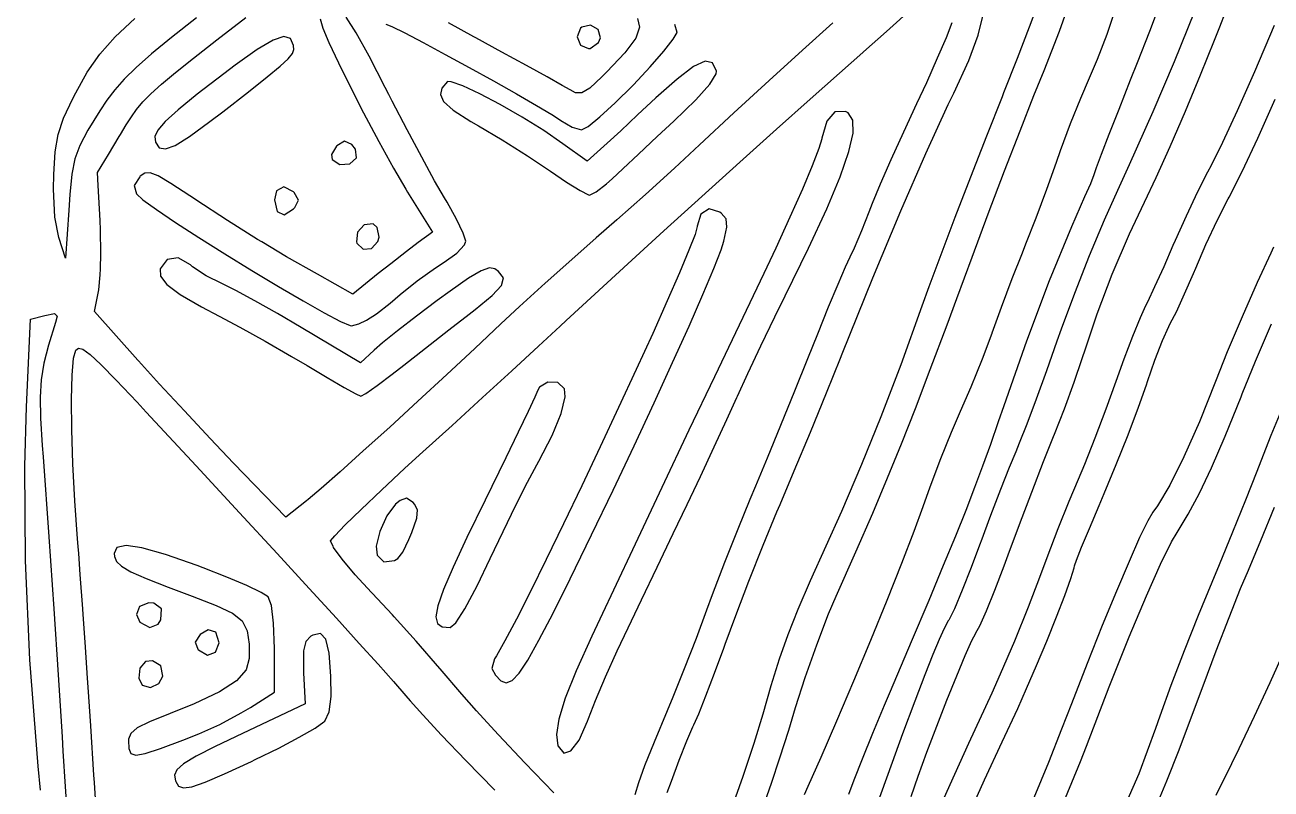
# Model space of a CAD drawing. Header units: inches. Extents: x -2.16 to 7.19, y -6.87 to -1.22.
# Drawn here: x -2.157 to -1.538, y -4.597 to -4.217 of the extents above; entities that cross this region are included whole.
import ezdxf

# ---------------------------------------------------------------- set-up
doc = ezdxf.new("R2010")
doc.units = ezdxf.units.IN
doc.header["$MEASUREMENT"] = 0
doc.layers.add('Front', color=13, linetype='CONTINUOUS', true_color=0xc83434)

msp = doc.modelspace()

# ---------------------------------------------------------------- linework, layer by layer
at = {"layer": 'Front', "linetype": 'CONTINUOUS'}
for p, q in [((-1.5631, -4.2178), (-1.55377, -4.19361)), ((-1.72874, -4.22025), (-1.7152, -4.20801)), ((-1.65265, -4.20433), (-1.65776, -4.21797)), ((-1.64274, -4.22006), (-1.63727, -4.20464)), ((-1.59791, -4.22004), (-1.59251, -4.20597)), ((-2.11191, -4.22278), (-2.10213, -4.21373)), ((-2.07142, -4.21334), (-2.08392, -4.22319)), ((-2.0614, -4.22435), (-2.04696, -4.21323)), ((-2.00997, -4.21393), (-2.00867, -4.21854)), ((-1.99213, -4.2209), (-1.99711, -4.2131)), ((-1.93362, -4.2228), (-1.94623, -4.21582)), ((-1.85235, -4.21375), (-1.85132, -4.21806)), ((-1.69627, -4.21588), (-1.69913, -4.22326)), ((-1.68308, -4.22195), (-1.68089, -4.21259)), ((-1.61558, -4.21078), (-1.6193, -4.22165)), ((-1.57565, -4.21019), (-1.58574, -4.2353)), ((-2.00867, -4.21854), (-2.00575, -4.22557)), ((-1.98577, -4.23241), (-1.99213, -4.2209)), ((-1.97743, -4.21655), (-1.97447, -4.21772)), ((-1.97447, -4.21772), (-1.968, -4.22091)), ((-1.968, -4.22091), (-1.95887, -4.22568)), ((-1.88075, -4.21855), (-1.88235, -4.2228)), ((-1.8801, -4.21799), (-1.88075, -4.21855)), ((-1.87572, -4.21703), (-1.8801, -4.21799)), ((-1.87186, -4.21918), (-1.87572, -4.21703)), ((-1.87071, -4.22339), (-1.87186, -4.21918)), ((-1.85132, -4.21806), (-1.8533, -4.22357)), ((-1.83461, -4.22401), (-1.83275, -4.22072)), ((-1.83275, -4.22062), (-1.83392, -4.21678)), ((-1.83275, -4.22072), (-1.83275, -4.22062)), ((-1.75543, -4.21594), (-1.77046, -4.22938)), ((-1.74017, -4.23036), (-1.72874, -4.22025)), ((-1.68785, -4.23453), (-1.68308, -4.22195)), ((-1.65776, -4.21797), (-1.6638, -4.23364)), ((-1.65043, -4.23952), (-1.64274, -4.22006)), ((-1.6193, -4.22165), (-1.62409, -4.23403)), ((-1.604, -4.23551), (-1.59791, -4.22004)), ((-1.56571, -4.22449), (-1.5631, -4.2178)), ((-1.53608, -4.21724), (-1.54594, -4.24016)), ((-2.11954, -4.2314), (-2.11191, -4.22278)), ((-2.08392, -4.22319), (-2.09378, -4.23129)), ((-2.07294, -4.23335), (-2.0614, -4.22435)), ((-2.03338, -4.22448), (-2.04131, -4.22917)), ((-2.02804, -4.2227), (-2.03338, -4.22448)), ((-2.02481, -4.22363), (-2.02804, -4.2227)), ((-2.02324, -4.22708), (-2.02481, -4.22363)), ((-2.02321, -4.22724), (-2.02324, -4.22708)), ((-2.0231, -4.22911), (-2.02321, -4.22724)), ((-2.00575, -4.22557), (-2.00097, -4.23575)), ((-1.95887, -4.22568), (-1.94791, -4.23155)), ((-1.93268, -4.22332), (-1.93362, -4.2228)), ((-1.91977, -4.23037), (-1.93268, -4.22332)), ((-1.88235, -4.2228), (-1.88066, -4.2269)), ((-1.88066, -4.2269), (-1.87673, -4.22867)), ((-1.87591, -4.22858), (-1.87173, -4.2257)), ((-1.87173, -4.2257), (-1.87071, -4.22339)), ((-1.8533, -4.22357), (-1.85862, -4.2308)), ((-1.83927, -4.22997), (-1.83461, -4.22401)), ((-1.69913, -4.22326), (-1.70345, -4.23346)), ((-1.57267, -4.24176), (-1.56571, -4.22449)), ((-2.12581, -4.2404), (-2.11954, -4.2314)), ((-2.09378, -4.23129), (-2.10145, -4.23804)), ((-2.08198, -4.24058), (-2.07294, -4.23335)), ((-2.04131, -4.22917), (-2.05228, -4.23695)), ((-2.02995, -4.23743), (-2.02595, -4.23372)), ((-2.02595, -4.23372), (-2.02384, -4.2311)), ((-2.02384, -4.2311), (-2.0231, -4.22911)), ((-1.9777, -4.24805), (-1.98577, -4.23241)), ((-1.94791, -4.23155), (-1.93597, -4.23807)), ((-1.90752, -4.2371), (-1.91977, -4.23037)), ((-1.87673, -4.22867), (-1.87591, -4.22858)), ((-1.85862, -4.2308), (-1.8676, -4.2403)), ((-1.84608, -4.23778), (-1.83927, -4.22997)), ((-1.77046, -4.22938), (-1.78706, -4.24448)), ((-1.75206, -4.24081), (-1.74038, -4.23054)), ((-1.74038, -4.23054), (-1.74017, -4.23036)), ((-1.70345, -4.23346), (-1.70888, -4.24564)), ((-1.6638, -4.23364), (-1.67053, -4.25069)), ((-1.62409, -4.23403), (-1.62808, -4.24339)), ((-2.1315, -4.25061), (-2.12581, -4.2404)), ((-2.10145, -4.23804), (-2.10741, -4.24384)), ((-2.08892, -4.24639), (-2.08198, -4.24058)), ((-2.05228, -4.23695), (-2.05796, -4.24122)), ((-2.03635, -4.24274), (-2.02995, -4.23743)), ((-2.00097, -4.23575), (-1.99568, -4.24655)), ((-1.93597, -4.23807), (-1.92387, -4.24477)), ((-1.89725, -4.24279), (-1.90752, -4.2371)), ((-1.8676, -4.2403), (-1.8701, -4.24274)), ((-1.85435, -4.24663), (-1.84608, -4.23778)), ((-1.82449, -4.2376), (-1.83276, -4.24381)), ((-1.81871, -4.23497), (-1.82449, -4.2376)), ((-1.81506, -4.23577), (-1.81871, -4.23497)), ((-1.81319, -4.23985), (-1.81506, -4.23577)), ((-1.81332, -4.24123), (-1.81319, -4.23985)), ((-1.6953, -4.25079), (-1.68785, -4.23453)), ((-1.65544, -4.252), (-1.65043, -4.23952)), ((-1.60747, -4.24428), (-1.604, -4.23551)), ((-1.58574, -4.2353), (-1.5963, -4.26006)), ((-1.54594, -4.24016), (-1.55455, -4.25964)), ((-2.10741, -4.24384), (-2.11211, -4.24911)), ((-2.09418, -4.25113), (-2.08892, -4.24639)), ((-2.05796, -4.24122), (-2.0711, -4.25135)), ((-2.04568, -4.25012), (-2.03635, -4.24274)), ((-1.99568, -4.24655), (-1.98858, -4.26054)), ((-1.94673, -4.24504), (-1.94963, -4.24835)), ((-1.94489, -4.24513), (-1.94673, -4.24504)), ((-1.93911, -4.24718), (-1.94489, -4.24513)), ((-1.92387, -4.24477), (-1.91246, -4.25121)), ((-1.88976, -4.24698), (-1.89725, -4.24279)), ((-1.8701, -4.24274), (-1.8761, -4.24828)), ((-1.85485, -4.24715), (-1.85435, -4.24663)), ((-1.83276, -4.24381), (-1.84323, -4.25317)), ((-1.82339, -4.25417), (-1.8164, -4.24634)), ((-1.8164, -4.24634), (-1.81332, -4.24123)), ((-1.78706, -4.24448), (-1.80456, -4.26064)), ((-1.76664, -4.25379), (-1.75206, -4.24081)), ((-1.70888, -4.24564), (-1.71371, -4.25606)), ((-1.62808, -4.24339), (-1.63236, -4.25344)), ((-1.61318, -4.25876), (-1.60747, -4.24428)), ((-1.58022, -4.25981), (-1.57267, -4.24176)), ((-2.13292, -4.25342), (-2.1315, -4.25061)), ((-2.11211, -4.24911), (-2.11601, -4.25425)), ((-2.09815, -4.25517), (-2.09418, -4.25113)), ((-2.0711, -4.25135), (-2.08062, -4.25907)), ((-2.05845, -4.26006), (-2.04568, -4.25012)), ((-1.97597, -4.25142), (-1.9777, -4.24805)), ((-1.97424, -4.25481), (-1.97597, -4.25142)), ((-1.94963, -4.24835), (-1.95025, -4.25142)), ((-1.95025, -4.25142), (-1.94876, -4.25495)), ((-1.93068, -4.25115), (-1.93911, -4.24718)), ((-1.92055, -4.25652), (-1.93068, -4.25115)), ((-1.91246, -4.25121), (-1.90256, -4.2569)), ((-1.88587, -4.24924), (-1.88976, -4.24698)), ((-1.88311, -4.25069), (-1.88587, -4.24924)), ((-1.87999, -4.25074), (-1.88311, -4.25069)), ((-1.8761, -4.24828), (-1.87999, -4.25074)), ((-1.86343, -4.25567), (-1.85485, -4.24715)), ((-1.69804, -4.25651), (-1.6953, -4.25079)), ((-1.67129, -4.25261), (-1.67903, -4.27214)), ((-1.67053, -4.25069), (-1.67129, -4.25261)), ((-1.6623, -4.26948), (-1.65544, -4.252)), ((-2.1375, -4.26324), (-2.13292, -4.25342)), ((-2.11601, -4.25425), (-2.11949, -4.25953)), ((-2.10384, -4.26255), (-2.10123, -4.25886)), ((-2.10123, -4.25886), (-2.09815, -4.25517)), ((-2.08062, -4.25907), (-2.08699, -4.26484)), ((-1.96682, -4.26906), (-1.97424, -4.25481)), ((-1.94876, -4.25495), (-1.94395, -4.25928)), ((-1.90968, -4.26279), (-1.92055, -4.25652)), ((-1.90256, -4.2569), (-1.89503, -4.26141)), ((-1.87107, -4.26263), (-1.86343, -4.25567)), ((-1.84323, -4.25317), (-1.85232, -4.26166)), ((-1.83439, -4.26482), (-1.82339, -4.25417)), ((-1.7834, -4.26879), (-1.76664, -4.25379)), ((-1.71371, -4.25606), (-1.72026, -4.27018)), ((-1.70916, -4.28075), (-1.69804, -4.25651)), ((-1.63236, -4.25344), (-1.63739, -4.26614)), ((-1.61807, -4.27127), (-1.61318, -4.25876)), ((-1.54417, -4.27317), (-1.53554, -4.25385)), ((-2.14022, -4.2714), (-2.1375, -4.26324)), ((-2.11949, -4.25953), (-2.12549, -4.26929)), ((-2.10637, -4.26659), (-2.10384, -4.26255)), ((-2.08699, -4.26484), (-2.09068, -4.26913)), ((-2.07489, -4.27229), (-2.06477, -4.26492)), ((-2.06477, -4.26492), (-2.05845, -4.26006)), ((-1.98858, -4.26054), (-1.98097, -4.27489)), ((-1.94395, -4.25928), (-1.93524, -4.26487)), ((-1.93524, -4.26487), (-1.93131, -4.26713)), ((-1.899, -4.26944), (-1.90968, -4.26279)), ((-1.89503, -4.26141), (-1.89068, -4.26425)), ((-1.89068, -4.26425), (-1.89053, -4.26437)), ((-1.89053, -4.26437), (-1.88484, -4.26777)), ((-1.87696, -4.26733), (-1.87107, -4.26263)), ((-1.85232, -4.26166), (-1.86074, -4.26948)), ((-1.84256, -4.27242), (-1.83439, -4.26482)), ((-1.80456, -4.26064), (-1.82155, -4.27655)), ((-1.75838, -4.26474), (-1.76082, -4.27323)), ((-1.7543, -4.26013), (-1.75838, -4.26474)), ((-1.74903, -4.25994), (-1.7543, -4.26013)), ((-1.74769, -4.26066), (-1.74903, -4.25994)), ((-1.74545, -4.26431), (-1.74769, -4.26066)), ((-1.74531, -4.27063), (-1.74545, -4.26431)), ((-1.5963, -4.26006), (-1.60813, -4.2864)), ((-1.58777, -4.27727), (-1.58022, -4.25981)), ((-1.55455, -4.25964), (-1.56176, -4.27531)), ((-2.14166, -4.28003), (-2.14022, -4.2714)), ((-2.12549, -4.26929), (-2.12949, -4.27675)), ((-2.10987, -4.27241), (-2.10923, -4.27134)), ((-2.10923, -4.27134), (-2.10637, -4.26659)), ((-2.09068, -4.26913), (-2.09216, -4.27241)), ((-1.95956, -4.28265), (-1.96682, -4.26906)), ((-1.93131, -4.26713), (-1.91969, -4.27399)), ((-1.88947, -4.27595), (-1.899, -4.26944)), ((-1.88484, -4.26777), (-1.88027, -4.26905)), ((-1.88027, -4.26905), (-1.87696, -4.26733)), ((-1.86074, -4.26948), (-1.86742, -4.27564)), ((-1.80158, -4.28516), (-1.7834, -4.26879)), ((-1.74734, -4.27988), (-1.74531, -4.27063)), ((-1.72026, -4.27018), (-1.72647, -4.28391)), ((-1.67001, -4.28947), (-1.6623, -4.26948)), ((-1.63739, -4.26614), (-1.64236, -4.2794)), ((-1.62188, -4.28115), (-1.61807, -4.27127)), ((-2.12949, -4.27675), (-2.13198, -4.2835)), ((-2.11525, -4.28132), (-2.10987, -4.27241)), ((-2.09216, -4.27241), (-2.0919, -4.27514)), ((-2.0919, -4.27514), (-2.09188, -4.2752)), ((-2.09188, -4.2752), (-2.09002, -4.27795)), ((-2.08695, -4.27856), (-2.08209, -4.27675)), ((-2.08209, -4.27675), (-2.07489, -4.27229)), ((-2.00192, -4.27715), (-2.00436, -4.28132)), ((-2.00179, -4.27702), (-2.00192, -4.27715)), ((-1.99799, -4.27461), (-2.00179, -4.27702)), ((-1.99427, -4.27632), (-1.99799, -4.27461)), ((-1.99245, -4.27861), (-1.99427, -4.27632)), ((-1.98097, -4.27489), (-1.97368, -4.28807)), ((-1.91969, -4.27399), (-1.90709, -4.28192)), ((-1.87744, -4.28469), (-1.88947, -4.27595)), ((-1.86742, -4.27564), (-1.87072, -4.27865)), ((-1.85183, -4.28107), (-1.84256, -4.27242)), ((-1.82155, -4.27655), (-1.83402, -4.28812)), ((-1.76086, -4.27356), (-1.76228, -4.27838)), ((-1.76082, -4.27323), (-1.76086, -4.27356)), ((-1.67903, -4.27214), (-1.68698, -4.29252)), ((-1.59473, -4.29279), (-1.58777, -4.27727)), ((-1.56176, -4.27531), (-1.5674, -4.28682)), ((-1.55195, -4.2897), (-1.54417, -4.27317)), ((-2.14239, -4.29126), (-2.14166, -4.28003)), ((-2.13198, -4.2835), (-2.13345, -4.29112)), ((-2.12067, -4.2903), (-2.11525, -4.28132)), ((-2.09002, -4.27795), (-2.08695, -4.27856)), ((-2.00436, -4.28132), (-2.00414, -4.28381)), ((-2.00414, -4.28381), (-2.00026, -4.28627)), ((-1.99527, -4.28594), (-1.99192, -4.283)), ((-1.99191, -4.28298), (-1.99245, -4.27861)), ((-1.99192, -4.283), (-1.99191, -4.28298)), ((-1.95316, -4.29431), (-1.95956, -4.28265)), ((-1.90709, -4.28192), (-1.89614, -4.28926)), ((-1.87072, -4.27865), (-1.87744, -4.28469)), ((-1.85968, -4.28842), (-1.85183, -4.28107)), ((-1.76228, -4.27838), (-1.76559, -4.28695)), ((-1.75164, -4.29233), (-1.74734, -4.27988)), ((-1.72647, -4.28391), (-1.73183, -4.29611)), ((-1.72161, -4.30938), (-1.70916, -4.28075)), ((-1.64236, -4.2794), (-1.64446, -4.2853)), ((-1.62436, -4.28772), (-1.62188, -4.28115)), ((-2.00026, -4.28627), (-1.99527, -4.28594)), ((-1.97368, -4.28807), (-1.96755, -4.29855)), ((-1.89614, -4.28926), (-1.89569, -4.28958)), ((-1.89569, -4.28958), (-1.8876, -4.29507)), ((-1.86498, -4.29342), (-1.85968, -4.28842)), ((-1.83402, -4.28812), (-1.84836, -4.30113)), ((-1.82044, -4.30221), (-1.80158, -4.28516)), ((-1.76559, -4.28695), (-1.77048, -4.29855)), ((-1.67813, -4.3108), (-1.67001, -4.28947)), ((-1.64446, -4.2853), (-1.64925, -4.29862)), ((-1.62525, -4.29031), (-1.62436, -4.28772)), ((-1.60813, -4.2864), (-1.61401, -4.29913)), ((-1.56916, -4.29015), (-1.57415, -4.29985)), ((-1.5674, -4.28682), (-1.56916, -4.29015)), ((-1.55849, -4.30247), (-1.55195, -4.2897)), ((-2.14256, -4.29857), (-2.14239, -4.29126)), ((-2.13345, -4.29112), (-2.13442, -4.3012)), ((-2.12031, -4.29677), (-2.12067, -4.2903)), ((-2.09967, -4.2924), (-2.10246, -4.29677)), ((-2.09941, -4.29214), (-2.09967, -4.2924)), ((-2.09721, -4.29053), (-2.09941, -4.29214)), ((-2.09456, -4.29035), (-2.09721, -4.29053)), ((-2.09054, -4.29195), (-2.09456, -4.29035)), ((-2.08423, -4.29568), (-2.09054, -4.29195)), ((-2.07472, -4.30189), (-2.08423, -4.29568)), ((-1.94828, -4.30276), (-1.95316, -4.29431)), ((-1.8876, -4.29507), (-1.88092, -4.29922)), ((-1.87294, -4.29991), (-1.86771, -4.29589)), ((-1.86771, -4.29589), (-1.86498, -4.29342)), ((-1.75829, -4.30825), (-1.75164, -4.29233)), ((-1.73183, -4.29611), (-1.73585, -4.30566)), ((-1.68698, -4.29252), (-1.69469, -4.31258)), ((-1.63011, -4.3022), (-1.62722, -4.29566)), ((-1.62722, -4.29566), (-1.62548, -4.29122)), ((-1.62548, -4.29122), (-1.62525, -4.29031)), ((-1.60053, -4.30499), (-1.59473, -4.29279)), ((-2.14189, -4.3124), (-2.14256, -4.29857)), ((-2.13442, -4.3012), (-2.13495, -4.30905)), ((-2.11933, -4.31405), (-2.12031, -4.29677)), ((-2.10246, -4.29677), (-2.10122, -4.3009)), ((-2.10122, -4.3009), (-2.0981, -4.30377)), ((-2.07345, -4.30273), (-2.07472, -4.30189)), ((-2.03166, -4.29938), (-2.03275, -4.30378)), ((-2.02809, -4.29742), (-2.03166, -4.29938)), ((-2.02335, -4.29988), (-2.02809, -4.29742)), ((-2.02297, -4.30026), (-2.02335, -4.29988)), ((-2.02078, -4.30393), (-2.02297, -4.30026)), ((-1.96755, -4.29855), (-1.96659, -4.3001)), ((-1.96659, -4.3001), (-1.95419, -4.31991)), ((-1.88092, -4.29922), (-1.87679, -4.30132)), ((-1.87679, -4.30132), (-1.87625, -4.30145)), ((-1.87625, -4.30145), (-1.87294, -4.29991)), ((-1.84836, -4.30113), (-1.86263, -4.31384)), ((-1.83923, -4.31927), (-1.82044, -4.30221)), ((-1.77048, -4.29855), (-1.77663, -4.31244)), ((-1.64925, -4.29862), (-1.65457, -4.31292)), ((-1.63667, -4.31702), (-1.63011, -4.3022)), ((-1.61401, -4.29913), (-1.6206, -4.31398)), ((-1.57415, -4.29985), (-1.5799, -4.31191)), ((-1.55893, -4.30329), (-1.55849, -4.30247)), ((-2.0981, -4.30377), (-2.09141, -4.30865)), ((-2.09141, -4.30865), (-2.0819, -4.31507)), ((-2.07185, -4.30378), (-2.07345, -4.30273)), ((-2.05613, -4.31405), (-2.07185, -4.30378)), ((-2.03275, -4.30378), (-2.03138, -4.30966)), ((-2.0279, -4.3113), (-2.02324, -4.30836)), ((-2.02324, -4.30836), (-2.02264, -4.30767)), ((-2.02264, -4.30767), (-2.02078, -4.30393)), ((-1.94695, -4.305), (-1.94828, -4.30276)), ((-1.94226, -4.31348), (-1.94695, -4.305)), ((-1.8168, -4.30834), (-1.82098, -4.31088)), ((-1.81143, -4.31004), (-1.8168, -4.30834)), ((-1.76738, -4.3279), (-1.75829, -4.30825)), ((-1.73585, -4.30566), (-1.7375, -4.30988)), ((-1.60792, -4.32065), (-1.60053, -4.30499)), ((-1.5642, -4.31369), (-1.55893, -4.30329)), ((-2.13989, -4.32256), (-2.14189, -4.3124)), ((-2.13495, -4.30905), (-2.1365, -4.3328)), ((-2.11911, -4.31877), (-2.11933, -4.31405)), ((-2.0411, -4.3235), (-2.05613, -4.31405)), ((-2.03138, -4.30966), (-2.0279, -4.3113)), ((-1.93898, -4.32039), (-1.94226, -4.31348)), ((-1.86263, -4.31384), (-1.87287, -4.32277)), ((-1.82098, -4.31088), (-1.82274, -4.31686)), ((-1.81077, -4.31053), (-1.81143, -4.31004)), ((-1.80839, -4.31331), (-1.81077, -4.31053)), ((-1.80804, -4.31734), (-1.80839, -4.31331)), ((-1.77663, -4.31244), (-1.78373, -4.32789)), ((-1.7375, -4.30988), (-1.74112, -4.31923)), ((-1.73543, -4.34252), (-1.72161, -4.30938)), ((-1.69469, -4.31258), (-1.70174, -4.33117)), ((-1.68621, -4.33229), (-1.67813, -4.3108)), ((-1.65457, -4.31292), (-1.65956, -4.32583)), ((-1.6206, -4.31398), (-1.62796, -4.33169)), ((-1.5799, -4.31191), (-1.58533, -4.32406)), ((-1.56997, -4.32603), (-1.5642, -4.31369)), ((-2.11894, -4.33061), (-2.11911, -4.31877)), ((-2.0819, -4.31507), (-2.07032, -4.32256)), ((-1.99143, -4.31982), (-1.992, -4.32476)), ((-1.98815, -4.31621), (-1.99143, -4.31982)), ((-1.98368, -4.31576), (-1.98815, -4.31621)), ((-1.98164, -4.31763), (-1.98368, -4.31576)), ((-1.98074, -4.32246), (-1.98164, -4.31763)), ((-1.95419, -4.31991), (-1.96135, -4.3251)), ((-1.93775, -4.32439), (-1.93898, -4.32039)), ((-1.8572, -4.33567), (-1.83923, -4.31927)), ((-1.82381, -4.32106), (-1.82681, -4.32888)), ((-1.82275, -4.31715), (-1.82381, -4.32106)), ((-1.82274, -4.31686), (-1.82275, -4.31715)), ((-1.80951, -4.32437), (-1.80804, -4.31734)), ((-1.74112, -4.31923), (-1.74482, -4.32793)), ((-1.64766, -4.34387), (-1.63667, -4.31702)), ((-1.61651, -4.34073), (-1.60792, -4.32065)), ((-2.1365, -4.3328), (-2.13989, -4.32256)), ((-2.07032, -4.32256), (-2.05744, -4.33068)), ((-2.03899, -4.32476), (-2.0411, -4.3235)), ((-2.02674, -4.3321), (-2.03899, -4.32476)), ((-1.992, -4.32476), (-1.99178, -4.32545)), ((-1.99178, -4.32545), (-1.98872, -4.32843)), ((-1.98459, -4.32797), (-1.98135, -4.32458)), ((-1.98135, -4.32458), (-1.98074, -4.32246)), ((-1.96135, -4.3251), (-1.96721, -4.32952)), ((-1.94217, -4.33038), (-1.93835, -4.32613)), ((-1.93835, -4.32613), (-1.93775, -4.32439)), ((-1.87287, -4.32277), (-1.88506, -4.33342)), ((-1.8109, -4.32873), (-1.80951, -4.32437)), ((-1.65956, -4.32583), (-1.66135, -4.3303)), ((-1.58639, -4.32655), (-1.59098, -4.3372)), ((-1.58533, -4.32406), (-1.58639, -4.32655)), ((-1.57506, -4.3378), (-1.56997, -4.32603)), ((-2.11918, -4.33813), (-2.11894, -4.33061)), ((-2.08062, -4.33258), (-2.08605, -4.33352)), ((-2.07446, -4.33611), (-2.08062, -4.33258)), ((-2.05744, -4.33068), (-2.04401, -4.33894)), ((-2.0114, -4.34085), (-2.02674, -4.3321)), ((-1.98872, -4.32843), (-1.98459, -4.32797)), ((-1.96721, -4.32952), (-1.975, -4.33559)), ((-1.94837, -4.33481), (-1.94217, -4.33038)), ((-1.88506, -4.33342), (-1.89832, -4.34526)), ((-1.82681, -4.32888), (-1.8315, -4.34007)), ((-1.8145, -4.33801), (-1.8109, -4.32873)), ((-1.78373, -4.32789), (-1.78965, -4.34039)), ((-1.779, -4.35155), (-1.76738, -4.3279)), ((-1.74694, -4.33238), (-1.74918, -4.33724)), ((-1.74482, -4.32793), (-1.74694, -4.33238)), ((-1.70174, -4.33117), (-1.70767, -4.34714)), ((-1.69381, -4.3528), (-1.68621, -4.33229)), ((-1.66135, -4.3303), (-1.66637, -4.34301)), ((-1.62796, -4.33169), (-1.63534, -4.35039)), ((-1.53775, -4.3303), (-1.54453, -4.34485)), ((-1.53636, -4.32741), (-1.53775, -4.3303)), ((-2.11927, -4.34114), (-2.11918, -4.33813)), ((-2.08605, -4.33352), (-2.08947, -4.33813)), ((-2.08947, -4.33813), (-2.08943, -4.34179)), ((-2.07338, -4.33705), (-2.07446, -4.33611)), ((-2.06674, -4.34153), (-2.07338, -4.33705)), ((-2.04401, -4.33894), (-2.03078, -4.34689)), ((-1.975, -4.33559), (-1.98115, -4.3405)), ((-1.96183, -4.3441), (-1.9528, -4.33762)), ((-1.9528, -4.33762), (-1.94837, -4.33481)), ((-1.93003, -4.33909), (-1.93631, -4.3428)), ((-1.92591, -4.33765), (-1.93003, -4.33909)), ((-1.9233, -4.33813), (-1.92591, -4.33765)), ((-1.92137, -4.33948), (-1.9233, -4.33813)), ((-1.91904, -4.34265), (-1.92137, -4.33948)), ((-1.87363, -4.35073), (-1.8572, -4.33567)), ((-1.81988, -4.35081), (-1.8145, -4.33801)), ((-1.74918, -4.33724), (-1.75287, -4.34583)), ((-1.59098, -4.3372), (-1.59547, -4.34715)), ((-1.57617, -4.34047), (-1.57506, -4.3378)), ((-2.12005, -4.34854), (-2.11927, -4.34114)), ((-2.08943, -4.34179), (-2.08629, -4.34594)), ((-2.05896, -4.34546), (-2.06674, -4.34153)), ((-2.0583, -4.34574), (-2.05896, -4.34546)), ((-2.05185, -4.34893), (-2.0583, -4.34574)), ((-1.9938, -4.3507), (-2.0114, -4.34085)), ((-1.98115, -4.3405), (-1.9938, -4.3507)), ((-1.97025, -4.35091), (-1.96183, -4.3441)), ((-1.93631, -4.3428), (-1.94541, -4.34915)), ((-1.91998, -4.34638), (-1.91904, -4.34265)), ((-1.89832, -4.34526), (-1.91095, -4.35677)), ((-1.8315, -4.34007), (-1.8376, -4.35404)), ((-1.78965, -4.34039), (-1.80193, -4.36605)), ((-1.75287, -4.34583), (-1.75762, -4.35724)), ((-1.75068, -4.3803), (-1.73543, -4.34252)), ((-1.66637, -4.34301), (-1.67175, -4.35728)), ((-1.659, -4.37387), (-1.64766, -4.34387)), ((-1.6241, -4.36043), (-1.61651, -4.34073)), ((-1.58057, -4.35062), (-1.57617, -4.34047)), ((-1.54453, -4.34485), (-1.55205, -4.36192)), ((-2.12212, -4.35928), (-2.12005, -4.34854)), ((-2.08629, -4.34594), (-2.07961, -4.35091)), ((-2.07961, -4.35091), (-2.06896, -4.35707)), ((-2.04247, -4.354), (-2.05185, -4.34893)), ((-2.03078, -4.34689), (-2.01852, -4.35406)), ((-1.97529, -4.35517), (-1.97025, -4.35091)), ((-1.94541, -4.34915), (-1.9519, -4.35392)), ((-1.933, -4.3583), (-1.92453, -4.35137)), ((-1.92453, -4.35137), (-1.91998, -4.34638)), ((-1.88775, -4.36379), (-1.87363, -4.35073)), ((-1.82677, -4.36657), (-1.81988, -4.35081)), ((-1.7842, -4.36205), (-1.779, -4.35155)), ((-1.70767, -4.34714), (-1.71109, -4.35661)), ((-1.63534, -4.35039), (-1.64197, -4.36818)), ((-1.59547, -4.34715), (-1.5991, -4.35474)), ((-1.58467, -4.35945), (-1.58057, -4.35062)), ((-2.06896, -4.35707), (-2.06025, -4.3616)), ((-2.03131, -4.3603), (-2.04247, -4.354)), ((-2.01852, -4.35406), (-2.00798, -4.35999)), ((-1.98209, -4.36044), (-1.97529, -4.35517)), ((-1.9519, -4.35392), (-1.96216, -4.36166)), ((-1.91095, -4.35677), (-1.92025, -4.36546)), ((-1.8376, -4.35404), (-1.84485, -4.37024)), ((-1.75762, -4.35724), (-1.76304, -4.37054)), ((-1.71109, -4.35661), (-1.72164, -4.38582)), ((-1.69863, -4.36589), (-1.69381, -4.3528)), ((-1.67175, -4.35728), (-1.67635, -4.37006)), ((-1.60004, -4.35655), (-1.60273, -4.3624)), ((-1.5991, -4.35474), (-1.60004, -4.35655)), ((-2.15586, -4.40672), (-2.154, -4.36314)), ((-2.154, -4.36314), (-2.14687, -4.36124)), ((-2.14687, -4.36124), (-2.14199, -4.36029)), ((-2.14199, -4.36029), (-2.14071, -4.36167)), ((-2.14071, -4.36167), (-2.14147, -4.36482)), ((-2.10056, -4.38352), (-2.12212, -4.35928)), ((-2.06025, -4.3616), (-2.04995, -4.36704)), ((-2.01953, -4.3672), (-2.03131, -4.3603)), ((-2.00798, -4.35999), (-1.99991, -4.36422)), ((-1.99991, -4.36422), (-1.99507, -4.36627)), ((-1.99087, -4.36545), (-1.98696, -4.36366)), ((-1.98696, -4.36366), (-1.98209, -4.36044)), ((-1.96216, -4.36166), (-1.97156, -4.36893)), ((-1.94618, -4.36851), (-1.93597, -4.36058)), ((-1.93597, -4.36058), (-1.933, -4.3583)), ((-1.89073, -4.36656), (-1.88775, -4.36379)), ((-1.79113, -4.37641), (-1.7842, -4.36205)), ((-1.62989, -4.3778), (-1.6241, -4.36043)), ((-1.60273, -4.3624), (-1.60649, -4.37167)), ((-1.5877, -4.3653), (-1.58467, -4.35945)), ((-1.55205, -4.36192), (-1.55937, -4.37932)), ((-2.14147, -4.36482), (-2.14492, -4.37606)), ((-2.04995, -4.36704), (-2.03732, -4.37407)), ((-1.99006, -4.3848), (-2.01953, -4.3672)), ((-1.99507, -4.36627), (-1.99446, -4.3664)), ((-1.99446, -4.3664), (-1.99087, -4.36545)), ((-1.97156, -4.36893), (-1.97902, -4.37489)), ((-1.95765, -4.37747), (-1.94618, -4.36851)), ((-1.92025, -4.36546), (-1.93317, -4.37766)), ((-1.90157, -4.37657), (-1.89073, -4.36656)), ((-1.84485, -4.37024), (-1.85299, -4.3881)), ((-1.83492, -4.38473), (-1.82677, -4.36657)), ((-1.80193, -4.36605), (-1.81419, -4.39175)), ((-1.76304, -4.37054), (-1.76795, -4.3828)), ((-1.70693, -4.3882), (-1.69863, -4.36589)), ((-1.67643, -4.3703), (-1.68111, -4.38297)), ((-1.67635, -4.37006), (-1.67643, -4.3703)), ((-1.64197, -4.36818), (-1.64408, -4.37413)), ((-1.59162, -4.37378), (-1.58848, -4.36674)), ((-1.58848, -4.36674), (-1.5877, -4.3653)), ((-1.54531, -4.38396), (-1.53742, -4.36548)), ((-2.14492, -4.37606), (-2.14727, -4.38508)), ((-2.03732, -4.37407), (-2.02425, -4.38161)), ((-1.97902, -4.37489), (-1.98328, -4.37852)), ((-1.9148, -4.38873), (-1.90157, -4.37657)), ((-1.79762, -4.39016), (-1.79113, -4.37641)), ((-1.67028, -4.40597), (-1.659, -4.37387)), ((-1.64408, -4.37413), (-1.64926, -4.3888)), ((-1.60649, -4.37167), (-1.61079, -4.38304)), ((-1.59534, -4.38343), (-1.59162, -4.37378)), ((-2.13325, -4.39099), (-2.1325, -4.3825)), ((-2.1325, -4.3825), (-2.13146, -4.37854)), ((-2.13146, -4.37854), (-2.13014, -4.3775)), ((-2.13014, -4.3775), (-2.12792, -4.37808)), ((-2.12792, -4.37808), (-2.12434, -4.38067)), ((-2.12434, -4.38067), (-2.11895, -4.38566)), ((-2.02425, -4.38161), (-2.0165, -4.38623)), ((-1.98328, -4.37852), (-1.99006, -4.3848)), ((-1.9684, -4.38592), (-1.95765, -4.37747)), ((-1.93317, -4.37766), (-1.94712, -4.39067)), ((-1.76795, -4.3828), (-1.77442, -4.39896)), ((-1.75856, -4.39982), (-1.75156, -4.38249)), ((-1.75156, -4.38249), (-1.75068, -4.3803)), ((-1.68111, -4.38297), (-1.68673, -4.39691)), ((-1.63543, -4.39439), (-1.63141, -4.38264)), ((-1.63141, -4.38264), (-1.62989, -4.3778)), ((-1.55937, -4.37932), (-1.56522, -4.39405)), ((-2.14727, -4.38508), (-2.14863, -4.39322)), ((-2.11895, -4.38566), (-2.11131, -4.39346)), ((-2.10026, -4.38386), (-2.10056, -4.38352)), ((-2.08985, -4.39538), (-2.10026, -4.38386)), ((-2.0165, -4.38623), (-2.00655, -4.39219)), ((-1.9742, -4.39044), (-1.9684, -4.38592)), ((-1.92943, -4.40214), (-1.9148, -4.38873)), ((-1.85299, -4.3881), (-1.86175, -4.40706)), ((-1.8441, -4.40473), (-1.83492, -4.38473)), ((-1.72164, -4.38582), (-1.73143, -4.41162)), ((-1.7143, -4.40755), (-1.70693, -4.3882)), ((-1.64926, -4.3888), (-1.65438, -4.4029)), ((-1.61079, -4.38304), (-1.61471, -4.39405)), ((-1.599, -4.39405), (-1.59534, -4.38343)), ((-1.55198, -4.4003), (-1.54531, -4.38396)), ((-2.14863, -4.39322), (-2.14913, -4.40184)), ((-2.13355, -4.40306), (-2.13325, -4.39099)), ((-2.11131, -4.39346), (-2.10096, -4.40446)), ((-2.0775, -4.40877), (-2.08985, -4.39538)), ((-2.00655, -4.39219), (-1.99818, -4.39706)), ((-1.98179, -4.39615), (-1.9742, -4.39044)), ((-1.94712, -4.39067), (-1.96144, -4.4039)), ((-1.89697, -4.3944), (-1.90109, -4.39691)), ((-1.89204, -4.39462), (-1.89697, -4.3944)), ((-1.88869, -4.39769), (-1.89204, -4.39462)), ((-1.81419, -4.39175), (-1.82682, -4.41836)), ((-1.80274, -4.40139), (-1.79762, -4.39016)), ((-1.6403, -4.40762), (-1.63543, -4.39439)), ((-1.61471, -4.39405), (-1.61965, -4.40781)), ((-1.59955, -4.39571), (-1.599, -4.39405)), ((-1.56522, -4.39405), (-1.57326, -4.41412)), ((-1.99818, -4.39706), (-1.9923, -4.40032)), ((-1.9923, -4.40032), (-1.98985, -4.40146)), ((-1.98985, -4.40146), (-1.98731, -4.40004)), ((-1.98731, -4.40004), (-1.98179, -4.39615)), ((-1.90189, -4.39842), (-1.90339, -4.40187)), ((-1.90109, -4.39691), (-1.90189, -4.39842)), ((-1.88834, -4.40169), (-1.88869, -4.39769)), ((-1.80305, -4.4021), (-1.80274, -4.40139)), ((-1.77442, -4.39896), (-1.78129, -4.41592)), ((-1.76651, -4.41921), (-1.75856, -4.39982)), ((-1.68673, -4.39691), (-1.69202, -4.40905)), ((-1.60348, -4.40679), (-1.59955, -4.39571)), ((-1.55256, -4.40175), (-1.55198, -4.4003)), ((-2.15671, -4.43611), (-2.15586, -4.40672)), ((-2.14913, -4.40184), (-2.1489, -4.41228)), ((-2.13343, -4.41798), (-2.13355, -4.40306)), ((-2.10096, -4.40446), (-2.09646, -4.40931)), ((-1.96144, -4.4039), (-1.97549, -4.41676)), ((-1.94449, -4.4159), (-1.92943, -4.40214)), ((-1.90339, -4.40187), (-1.90677, -4.40909)), ((-1.89028, -4.41002), (-1.88834, -4.40169)), ((-1.86175, -4.40706), (-1.87087, -4.42654)), ((-1.85403, -4.42603), (-1.8441, -4.40473)), ((-1.80799, -4.41302), (-1.80305, -4.4021)), ((-1.72122, -4.42512), (-1.7143, -4.40755)), ((-1.67301, -4.41399), (-1.67028, -4.40597)), ((-1.65438, -4.4029), (-1.65901, -4.41529)), ((-1.64527, -4.4203), (-1.6403, -4.40762)), ((-1.6087, -4.42054), (-1.60348, -4.40679)), ((-1.56045, -4.42128), (-1.55256, -4.40175)), ((-2.1489, -4.41228), (-2.14807, -4.42588)), ((-2.09646, -4.40931), (-2.0717, -4.43605)), ((-2.06473, -4.4224), (-2.0775, -4.40877)), ((-1.90677, -4.40909), (-1.91168, -4.41937)), ((-1.89474, -4.42097), (-1.89028, -4.41002)), ((-1.81428, -4.42663), (-1.80799, -4.41302)), ((-1.73143, -4.41162), (-1.74103, -4.43542)), ((-1.69202, -4.40905), (-1.69652, -4.41942)), ((-1.61965, -4.40781), (-1.62511, -4.42223)), ((-1.53284, -4.40895), (-1.5378, -4.42102)), ((-2.13289, -4.43499), (-2.13343, -4.41798)), ((-1.97549, -4.41676), (-1.98861, -4.42865)), ((-1.959, -4.42911), (-1.94449, -4.4159)), ((-1.91168, -4.41937), (-1.9178, -4.43201)), ((-1.82682, -4.41836), (-1.84024, -4.44673)), ((-1.78129, -4.41592), (-1.78793, -4.43215)), ((-1.77449, -4.43844), (-1.76651, -4.41921)), ((-1.69652, -4.41942), (-1.70182, -4.43261)), ((-1.67693, -4.4253), (-1.67301, -4.41399)), ((-1.65901, -4.41529), (-1.66274, -4.42484)), ((-1.57326, -4.41412), (-1.58094, -4.43153)), ((-2.14807, -4.42588), (-2.14766, -4.43155)), ((-2.05307, -4.43463), (-2.06473, -4.4224)), ((-1.90143, -4.43375), (-1.89474, -4.42097)), ((-1.86447, -4.44806), (-1.85403, -4.42603)), ((-1.72815, -4.44206), (-1.72122, -4.42512)), ((-1.68076, -4.43597), (-1.67693, -4.4253)), ((-1.66274, -4.42484), (-1.6645, -4.42905)), ((-1.65068, -4.43392), (-1.64573, -4.42143)), ((-1.64573, -4.42143), (-1.64527, -4.4203)), ((-1.62511, -4.42223), (-1.63033, -4.43533)), ((-1.6146, -4.43539), (-1.6087, -4.42054)), ((-1.56719, -4.43695), (-1.56045, -4.42128)), ((-1.5378, -4.42102), (-1.54043, -4.4278)), ((-2.14766, -4.43155), (-2.14481, -4.47129)), ((-1.98861, -4.42865), (-2.00017, -4.439)), ((-1.9679, -4.43725), (-1.959, -4.42911)), ((-1.9178, -4.43201), (-1.92476, -4.44629)), ((-1.87087, -4.42654), (-1.88008, -4.446)), ((-1.82113, -4.44128), (-1.81428, -4.42663)), ((-1.78793, -4.43215), (-1.79373, -4.44615)), ((-1.6645, -4.42905), (-1.66774, -4.43681)), ((-1.58094, -4.43153), (-1.58798, -4.44564)), ((-1.54043, -4.4278), (-1.54472, -4.43887)), ((-2.15646, -4.48307), (-2.15671, -4.43611)), ((-2.13193, -4.45337), (-2.13289, -4.43499)), ((-2.0717, -4.43605), (-2.0501, -4.4594)), ((-2.02715, -4.46149), (-2.05307, -4.43463)), ((-1.97962, -4.44814), (-1.9679, -4.43725)), ((-1.90698, -4.44412), (-1.90245, -4.43556)), ((-1.90245, -4.43556), (-1.90143, -4.43375)), ((-1.78159, -4.4553), (-1.77449, -4.43844)), ((-1.74103, -4.43542), (-1.75101, -4.45866)), ((-1.70182, -4.43261), (-1.70716, -4.4467)), ((-1.68475, -4.44668), (-1.68076, -4.43597)), ((-1.66774, -4.43681), (-1.67209, -4.44783)), ((-1.65655, -4.44911), (-1.65068, -4.43392)), ((-1.63033, -4.43533), (-1.6335, -4.4428)), ((-1.62056, -4.44973), (-1.6146, -4.43539)), ((-1.57315, -4.4496), (-1.56719, -4.43695)), ((-2.00017, -4.439), (-2.00951, -4.44721)), ((-1.91276, -4.45558), (-1.90698, -4.44412)), ((-1.82779, -4.4553), (-1.82113, -4.44128)), ((-1.73556, -4.45954), (-1.72815, -4.44206)), ((-1.6335, -4.4428), (-1.6381, -4.45368)), ((-1.54472, -4.43887), (-1.55038, -4.4531)), ((-2.00951, -4.44721), (-2.016, -4.45269)), ((-1.98969, -4.4577), (-1.97962, -4.44814)), ((-1.92476, -4.44629), (-1.92806, -4.45301)), ((-1.88008, -4.446), (-1.88912, -4.46486)), ((-1.87517, -4.47028), (-1.86447, -4.44806)), ((-1.84024, -4.44673), (-1.85486, -4.47773)), ((-1.79373, -4.44615), (-1.79652, -4.4528)), ((-1.70716, -4.4467), (-1.71062, -4.45632)), ((-1.68917, -4.45805), (-1.68475, -4.44668)), ((-1.67209, -4.44783), (-1.67697, -4.46065)), ((-1.66264, -4.46517), (-1.65655, -4.44911)), ((-1.62309, -4.45569), (-1.62056, -4.44973)), ((-1.58798, -4.44564), (-1.59406, -4.45585)), ((-1.57875, -4.46005), (-1.57315, -4.4496)), ((-2.13056, -4.47237), (-2.13193, -4.45337)), ((-2.01688, -4.45339), (-2.02715, -4.46149)), ((-2.016, -4.45269), (-2.01688, -4.45339)), ((-1.97257, -4.45514), (-1.97697, -4.46093)), ((-1.97037, -4.45327), (-1.97257, -4.45514)), ((-1.96712, -4.45206), (-1.97037, -4.45327)), ((-1.96391, -4.45431), (-1.96712, -4.45206)), ((-1.9632, -4.45506), (-1.96391, -4.45431)), ((-1.96166, -4.45796), (-1.9632, -4.45506)), ((-1.92806, -4.45301), (-1.93713, -4.47166)), ((-1.91914, -4.46865), (-1.91276, -4.45558)), ((-1.83465, -4.46963), (-1.82779, -4.4553)), ((-1.79652, -4.4528), (-1.80256, -4.46742)), ((-1.7831, -4.45886), (-1.78159, -4.4553)), ((-1.71062, -4.45632), (-1.71513, -4.46866)), ((-1.6381, -4.45368), (-1.64356, -4.46732)), ((-1.62789, -4.46713), (-1.62309, -4.45569)), ((-1.59406, -4.45585), (-1.59644, -4.45905)), ((-1.55038, -4.4531), (-1.55683, -4.46902)), ((-1.54277, -4.47316), (-1.53595, -4.45653)), ((-2.0501, -4.4594), (-2.03144, -4.47963)), ((-1.99759, -4.46542), (-1.98969, -4.4577)), ((-1.97697, -4.46093), (-1.98041, -4.46858)), ((-1.96452, -4.46914), (-1.96208, -4.4621)), ((-1.96208, -4.4621), (-1.96166, -4.45796)), ((-1.78995, -4.47548), (-1.7831, -4.45886)), ((-1.75101, -4.45866), (-1.75877, -4.47587)), ((-1.74393, -4.47872), (-1.73556, -4.45954)), ((-1.69427, -4.47076), (-1.68917, -4.45805)), ((-1.67697, -4.46065), (-1.68183, -4.47381)), ((-1.59893, -4.4633), (-1.60293, -4.47164)), ((-1.59644, -4.45905), (-1.59893, -4.4633)), ((-1.58435, -4.46914), (-1.57875, -4.46005)), ((-2.00281, -4.47081), (-1.99759, -4.46542)), ((-1.98041, -4.46858), (-1.98215, -4.476)), ((-1.96595, -4.47263), (-1.96452, -4.46914)), ((-1.92551, -4.48206), (-1.91914, -4.46865)), ((-1.88912, -4.46486), (-1.89772, -4.48255)), ((-1.84263, -4.48631), (-1.83465, -4.46963)), ((-1.80256, -4.46742), (-1.80915, -4.48405)), ((-1.71513, -4.46866), (-1.72125, -4.48453)), ((-1.66826, -4.4803), (-1.66264, -4.46517)), ((-1.64356, -4.46732), (-1.6491, -4.48172)), ((-1.63175, -4.47649), (-1.62789, -4.46713)), ((-1.58711, -4.47383), (-1.58435, -4.46914)), ((-1.55683, -4.46902), (-1.56347, -4.48519)), ((-2.14481, -4.47129), (-2.14234, -4.50707)), ((-2.13026, -4.47609), (-2.13056, -4.47237)), ((-2.10648, -4.47563), (-2.11097, -4.47656)), ((-2.09858, -4.47681), (-2.10648, -4.47563)), ((-2.00483, -4.47343), (-2.00482, -4.47337)), ((-2.00364, -4.476), (-2.00483, -4.47343)), ((-2.00482, -4.47337), (-2.00281, -4.47081)), ((-1.96902, -4.47885), (-1.96595, -4.47263)), ((-1.93713, -4.47166), (-1.94399, -4.48635)), ((-1.88587, -4.49213), (-1.87517, -4.47028)), ((-1.79702, -4.49327), (-1.78995, -4.47548)), ((-1.75877, -4.47587), (-1.7666, -4.4932)), ((-1.70031, -4.48544), (-1.69427, -4.47076)), ((-1.68191, -4.47405), (-1.68656, -4.48647)), ((-1.68183, -4.47381), (-1.68191, -4.47405)), ((-1.60293, -4.47164), (-1.60819, -4.48349)), ((-1.59261, -4.4849), (-1.58711, -4.47383)), ((-1.54892, -4.4878), (-1.54277, -4.47316)), ((-2.13, -4.47954), (-2.13026, -4.47609)), ((-2.1292, -4.48995), (-2.13, -4.47954)), ((-2.11097, -4.47656), (-2.1124, -4.47954)), ((-2.1124, -4.47954), (-2.11225, -4.48105)), ((-2.11225, -4.48105), (-2.11122, -4.48351)), ((-2.0869, -4.48012), (-2.09858, -4.47681)), ((-2.07109, -4.48561), (-2.0869, -4.48012)), ((-2.03144, -4.47963), (-2.01547, -4.49701)), ((-2.00338, -4.47656), (-2.00364, -4.476)), ((-1.99908, -4.4824), (-2.00338, -4.47656)), ((-1.98215, -4.476), (-1.9818, -4.4804)), ((-1.9818, -4.4804), (-1.97837, -4.48367)), ((-1.9714, -4.48213), (-1.96902, -4.47885)), ((-1.93202, -4.49559), (-1.92551, -4.48206)), ((-1.85486, -4.47773), (-1.87108, -4.5122)), ((-1.75372, -4.50077), (-1.74393, -4.47872)), ((-1.67029, -4.48577), (-1.66826, -4.4803)), ((-1.6491, -4.48172), (-1.65273, -4.49155)), ((-1.63431, -4.48294), (-1.63175, -4.47649)), ((-2.15426, -4.53244), (-2.15646, -4.48307)), ((-2.11122, -4.48351), (-2.10871, -4.48593)), ((-2.10871, -4.48593), (-2.10404, -4.48864)), ((-2.06815, -4.4867), (-2.07109, -4.48561)), ((-2.0564, -4.49128), (-2.06815, -4.4867)), ((-1.99258, -4.49013), (-1.99908, -4.4824)), ((-1.97837, -4.48367), (-1.97315, -4.48315)), ((-1.97315, -4.48315), (-1.9714, -4.48213)), ((-1.94399, -4.48635), (-1.94875, -4.49752)), ((-1.89772, -4.48255), (-1.90561, -4.49852)), ((-1.85045, -4.50264), (-1.84263, -4.48631)), ((-1.80915, -4.48405), (-1.81529, -4.5001)), ((-1.72125, -4.48453), (-1.72858, -4.50292)), ((-1.70755, -4.50276), (-1.70031, -4.48544)), ((-1.68656, -4.48647), (-1.69108, -4.49786)), ((-1.67493, -4.49787), (-1.67029, -4.48577)), ((-1.63707, -4.49196), (-1.63542, -4.48667)), ((-1.63542, -4.48667), (-1.63525, -4.48564)), ((-1.63525, -4.48564), (-1.63431, -4.48294)), ((-1.60819, -4.48349), (-1.61446, -4.49827)), ((-1.5996, -4.50064), (-1.59261, -4.4849)), ((-1.56347, -4.48519), (-1.56715, -4.49405)), ((-1.55275, -4.49702), (-1.54892, -4.4878)), ((-2.12796, -4.50708), (-2.1292, -4.48995)), ((-2.10404, -4.48864), (-2.09652, -4.492)), ((-2.09652, -4.492), (-2.08549, -4.49633)), ((-2.04645, -4.4955), (-2.0564, -4.49128)), ((-1.98452, -4.49893), (-1.99258, -4.49013)), ((-1.89436, -4.50916), (-1.88587, -4.49213)), ((-1.80358, -4.51032), (-1.79702, -4.49327)), ((-1.7666, -4.4932), (-1.77273, -4.50743)), ((-1.65273, -4.49155), (-1.65834, -4.50632)), ((-1.64016, -4.50044), (-1.63707, -4.49196)), ((-1.56715, -4.49405), (-1.57384, -4.51039)), ((-2.08549, -4.49633), (-2.07357, -4.50079)), ((-2.03929, -4.49895), (-2.04645, -4.4955)), ((-2.03587, -4.50118), (-2.03929, -4.49895)), ((-2.01547, -4.49701), (-2.00194, -4.51179)), ((-1.98419, -4.49927), (-1.98452, -4.49893)), ((-1.97412, -4.51013), (-1.98419, -4.49927)), ((-1.94875, -4.49752), (-1.95155, -4.50563)), ((-1.9381, -4.50706), (-1.93202, -4.49559)), ((-1.90561, -4.49852), (-1.91254, -4.51219)), ((-1.81529, -4.5001), (-1.81812, -4.5078)), ((-1.69108, -4.49786), (-1.69499, -4.50702)), ((-1.67906, -4.50809), (-1.67493, -4.49787)), ((-1.6443, -4.51114), (-1.64016, -4.50044)), ((-1.61446, -4.49827), (-1.62149, -4.51538)), ((-1.60808, -4.52099), (-1.5996, -4.50064)), ((-1.55848, -4.5114), (-1.55275, -4.49702)), ((-2.09977, -4.50586), (-2.10135, -4.50995)), ((-2.09513, -4.50405), (-2.09977, -4.50586)), ((-2.0927, -4.50429), (-2.09513, -4.50405)), ((-2.08891, -4.50709), (-2.0927, -4.50429)), ((-2.07357, -4.50079), (-2.06162, -4.50535)), ((-2.06162, -4.50535), (-2.05361, -4.50916)), ((-2.03426, -4.50548), (-2.03587, -4.50118)), ((-2.03314, -4.51429), (-2.03426, -4.50548)), ((-1.95155, -4.50563), (-1.9525, -4.51112)), ((-1.8571, -4.51655), (-1.85045, -4.50264)), ((-1.75743, -4.50952), (-1.75372, -4.50077)), ((-1.72858, -4.50292), (-1.73668, -4.52278)), ((-1.71625, -4.52337), (-1.70755, -4.50276)), ((-1.65834, -4.50632), (-1.66515, -4.52313)), ((-2.14234, -4.50707), (-2.14018, -4.53988)), ((-2.12776, -4.50995), (-2.12796, -4.50708)), ((-2.12679, -4.52371), (-2.12776, -4.50995)), ((-2.10135, -4.50995), (-2.09955, -4.51374)), ((-2.09047, -4.51467), (-2.08926, -4.51257)), ((-2.08926, -4.51257), (-2.08891, -4.50709)), ((-2.05361, -4.50916), (-2.04876, -4.51308)), ((-2.00194, -4.51179), (-1.99062, -4.52425)), ((-1.97323, -4.51112), (-1.97412, -4.51013)), ((-1.96238, -4.52319), (-1.97323, -4.51112)), ((-1.9525, -4.51112), (-1.95173, -4.51445)), ((-1.9426, -4.51404), (-1.9381, -4.50706)), ((-1.91254, -4.51219), (-1.91824, -4.52301)), ((-1.90138, -4.52274), (-1.89436, -4.50916)), ((-1.87108, -4.5122), (-1.87504, -4.52064)), ((-1.81812, -4.5078), (-1.82331, -4.52179)), ((-1.80886, -4.52471), (-1.80358, -4.51032)), ((-1.77273, -4.50743), (-1.77768, -4.51995)), ((-1.76338, -4.52493), (-1.75743, -4.50952)), ((-1.69779, -4.51276), (-1.69801, -4.51313)), ((-1.69499, -4.50702), (-1.69779, -4.51276)), ((-1.6823, -4.51546), (-1.67906, -4.50809)), ((-1.64909, -4.52308), (-1.6443, -4.51114)), ((-1.57384, -4.51039), (-1.58079, -4.52801)), ((-1.56489, -4.52796), (-1.55848, -4.5114)), ((-2.09955, -4.51374), (-2.0946, -4.5164)), ((-2.0946, -4.5164), (-2.09047, -4.51467)), ((-2.06569, -4.51751), (-2.06965, -4.51988)), ((-2.06183, -4.51875), (-2.06569, -4.51751)), ((-2.06025, -4.52393), (-2.06183, -4.51875)), ((-2.04876, -4.51308), (-2.04627, -4.51796)), ((-2.04627, -4.51796), (-2.04536, -4.52467)), ((-2.03275, -4.52676), (-2.03314, -4.51429)), ((-1.95173, -4.51445), (-1.94937, -4.51607)), ((-1.94937, -4.51607), (-1.94553, -4.51644)), ((-1.94553, -4.51644), (-1.94545, -4.51643)), ((-1.94545, -4.51643), (-1.9426, -4.51404)), ((-1.86241, -4.52793), (-1.8571, -4.51655)), ((-1.70002, -4.51683), (-1.70254, -4.52225)), ((-1.69801, -4.51313), (-1.70002, -4.51683)), ((-1.68627, -4.52283), (-1.68431, -4.51914)), ((-1.68431, -4.51914), (-1.68426, -4.51907)), ((-1.68426, -4.51907), (-1.6823, -4.51546)), ((-1.62149, -4.51538), (-1.62904, -4.53424)), ((-2.12662, -4.52621), (-2.12679, -4.52371)), ((-2.06965, -4.51988), (-2.07217, -4.52371)), ((-2.07217, -4.52371), (-2.07057, -4.5274)), ((-2.06199, -4.52856), (-2.06025, -4.52393)), ((-2.04536, -4.52467), (-2.04525, -4.53182)), ((-2.01713, -4.52334), (-2.01828, -4.52804)), ((-2.01469, -4.52069), (-2.01713, -4.52334)), ((-2.0137, -4.52011), (-2.01469, -4.52069)), ((-2.00987, -4.51932), (-2.0137, -4.52011)), ((-2.00725, -4.52218), (-2.00987, -4.51932)), ((-2.00561, -4.52911), (-2.00725, -4.52218)), ((-1.99062, -4.52425), (-1.98126, -4.53464)), ((-1.95056, -4.53666), (-1.96238, -4.52319)), ((-1.91824, -4.52301), (-1.92244, -4.5304)), ((-1.90689, -4.53259), (-1.90138, -4.52274)), ((-1.87504, -4.52064), (-1.88288, -4.53795)), ((-1.82331, -4.52179), (-1.82916, -4.53695)), ((-1.80953, -4.52658), (-1.80886, -4.52471)), ((-1.77768, -4.51995), (-1.78195, -4.53215)), ((-1.76915, -4.54126), (-1.76338, -4.52493)), ((-1.73668, -4.52278), (-1.74513, -4.5431)), ((-1.72667, -4.54792), (-1.71625, -4.52337)), ((-1.70254, -4.52225), (-1.70571, -4.5298)), ((-1.68956, -4.53024), (-1.68627, -4.52283)), ((-1.66515, -4.52313), (-1.67214, -4.53953)), ((-1.65415, -4.53528), (-1.64909, -4.52308)), ((-1.61802, -4.5459), (-1.60808, -4.52099)), ((-2.12557, -4.54162), (-2.12662, -4.52621)), ((-2.07057, -4.5274), (-2.07047, -4.52752)), ((-2.07047, -4.52752), (-2.06606, -4.53003)), ((-2.06606, -4.53003), (-2.06199, -4.52856)), ((-2.03275, -4.54853), (-2.03275, -4.52676)), ((-2.01828, -4.52804), (-2.01838, -4.53606)), ((-2.00474, -4.54057), (-2.00561, -4.52911)), ((-1.92244, -4.5304), (-1.92343, -4.53196)), ((-1.86822, -4.54094), (-1.86241, -4.52793)), ((-1.81408, -4.53908), (-1.80953, -4.52658)), ((-1.70571, -4.5298), (-1.70969, -4.53988)), ((-1.69381, -4.54042), (-1.68956, -4.53024)), ((-1.58079, -4.52801), (-1.58736, -4.54522)), ((-1.57144, -4.54531), (-1.56489, -4.52796)), ((-1.53102, -4.5276), (-1.53833, -4.54394)), ((-2.15008, -4.5853), (-2.15426, -4.53244)), ((-2.09966, -4.53658), (-2.10009, -4.54162)), ((-2.09689, -4.5333), (-2.09966, -4.53658)), ((-2.09329, -4.53287), (-2.09689, -4.5333)), ((-2.08915, -4.53543), (-2.09329, -4.53287)), ((-2.08815, -4.54057), (-2.08915, -4.53543)), ((-2.04674, -4.53739), (-2.05152, -4.54279)), ((-2.04525, -4.53182), (-2.04674, -4.53739)), ((-2.01838, -4.53606), (-2.01826, -4.53888)), ((-1.98126, -4.53464), (-1.97361, -4.54324)), ((-1.9504, -4.53684), (-1.95056, -4.53666)), ((-1.93962, -4.54946), (-1.9504, -4.53684)), ((-1.92343, -4.53196), (-1.9248, -4.53666)), ((-1.9248, -4.53666), (-1.92292, -4.54009)), ((-1.91122, -4.53912), (-1.90689, -4.53259)), ((-1.82916, -4.53695), (-1.83476, -4.55099)), ((-1.78195, -4.53215), (-1.78609, -4.54542)), ((-1.65908, -4.54676), (-1.65415, -4.53528)), ((-1.62904, -4.53424), (-1.63686, -4.55426)), ((-2.14018, -4.53988), (-2.13827, -4.57075)), ((-2.12527, -4.54604), (-2.12557, -4.54162)), ((-2.10009, -4.54162), (-2.09849, -4.54497)), ((-2.09011, -4.54413), (-2.08815, -4.54057)), ((-2.05152, -4.54279), (-2.06003, -4.54835)), ((-2.01826, -4.53888), (-2.01753, -4.55427)), ((-2.00465, -4.55066), (-2.00474, -4.54057)), ((-1.97361, -4.54324), (-1.96744, -4.55031)), ((-1.92292, -4.54009), (-1.92021, -4.5428)), ((-1.92021, -4.5428), (-1.91757, -4.54382)), ((-1.91757, -4.54382), (-1.91467, -4.54272)), ((-1.91467, -4.54272), (-1.91122, -4.53912)), ((-1.88288, -4.53795), (-1.88833, -4.55151)), ((-1.87321, -4.55269), (-1.86822, -4.54094)), ((-1.81837, -4.55039), (-1.81408, -4.53908)), ((-1.77389, -4.55617), (-1.76915, -4.54126)), ((-1.74513, -4.5431), (-1.75351, -4.56284)), ((-1.70969, -4.53988), (-1.71465, -4.55291)), ((-1.69864, -4.55245), (-1.69381, -4.54042)), ((-1.67214, -4.53953), (-1.67642, -4.54905)), ((-1.53833, -4.54394), (-1.54599, -4.56054)), ((-2.12401, -4.5653), (-2.12527, -4.54604)), ((-2.09849, -4.54497), (-2.09436, -4.54625)), ((-2.09436, -4.54625), (-2.09011, -4.54413)), ((-2.06003, -4.54835), (-2.07268, -4.55436)), ((-2.04462, -4.55611), (-2.03275, -4.54853)), ((-1.93233, -4.55782), (-1.93962, -4.54946)), ((-1.78609, -4.54542), (-1.79012, -4.55944)), ((-1.72967, -4.55501), (-1.72667, -4.54792)), ((-1.67642, -4.54905), (-1.68791, -4.57401)), ((-1.6635, -4.55655), (-1.65908, -4.54676)), ((-1.62939, -4.5753), (-1.61802, -4.5459)), ((-1.58736, -4.54522), (-1.59291, -4.56036)), ((-1.57761, -4.56206), (-1.57144, -4.54531)), ((-2.07268, -4.55436), (-2.08462, -4.55914)), ((-2.0492, -4.55885), (-2.04462, -4.55611)), ((-2.01753, -4.55427), (-2.04862, -4.56897)), ((-2.00559, -4.55826), (-2.00465, -4.55066)), ((-1.96744, -4.55031), (-1.96531, -4.5528)), ((-1.96531, -4.5528), (-1.95909, -4.55976)), ((-1.88833, -4.55151), (-1.89153, -4.56186)), ((-1.87667, -4.56155), (-1.87321, -4.55269)), ((-1.83476, -4.55099), (-1.83759, -4.5578)), ((-1.82194, -4.55933), (-1.81837, -4.55039)), ((-1.77725, -4.56734), (-1.77389, -4.55617)), ((-1.73542, -4.56883), (-1.72967, -4.55501)), ((-1.71465, -4.55291), (-1.72073, -4.56928)), ((-1.70369, -4.56539), (-1.69864, -4.55245)), ((-1.63686, -4.55426), (-1.64168, -4.56684)), ((-2.08462, -4.55914), (-2.09474, -4.56318)), ((-2.05992, -4.5645), (-2.0492, -4.55885)), ((-2.00776, -4.56286), (-2.00559, -4.55826)), ((-1.95909, -4.55976), (-1.94972, -4.56979)), ((-1.92159, -4.56954), (-1.93233, -4.55782)), ((-1.89153, -4.56186), (-1.89267, -4.56954)), ((-1.87717, -4.56291), (-1.87667, -4.56155)), ((-1.83759, -4.5578), (-1.84412, -4.57336)), ((-1.82434, -4.56471), (-1.82194, -4.55933)), ((-1.79012, -4.55944), (-1.79455, -4.57408)), ((-1.67124, -4.57315), (-1.6635, -4.55655)), ((-1.59291, -4.56036), (-1.59507, -4.56655)), ((-1.58323, -4.57708), (-1.57761, -4.56206)), ((-1.54599, -4.56054), (-1.55368, -4.57667)), ((-2.12241, -4.58981), (-2.12401, -4.5653)), ((-2.10097, -4.56627), (-2.10417, -4.56898)), ((-2.09474, -4.56318), (-2.10097, -4.56627)), ((-2.07025, -4.56914), (-2.05992, -4.5645)), ((-2.0204, -4.57089), (-2.01259, -4.56638)), ((-2.01259, -4.56638), (-2.00817, -4.56328)), ((-2.00817, -4.56328), (-2.00776, -4.56286)), ((-1.88141, -4.5723), (-1.87717, -4.56291)), ((-1.82792, -4.57275), (-1.82485, -4.56573)), ((-1.82485, -4.56573), (-1.82434, -4.56471)), ((-1.78161, -4.58117), (-1.77725, -4.56734)), ((-1.75351, -4.56284), (-1.76139, -4.58098)), ((-1.70859, -4.5783), (-1.70369, -4.56539)), ((-1.64168, -4.56684), (-1.64822, -4.58345)), ((-1.59507, -4.56655), (-1.60334, -4.5891)), ((-2.13827, -4.57075), (-2.13785, -4.5778)), ((-2.10522, -4.57188), (-2.10525, -4.5726)), ((-2.10525, -4.5726), (-2.10507, -4.57652)), ((-2.10417, -4.56898), (-2.10522, -4.57188)), ((-2.08937, -4.57655), (-2.07826, -4.57231)), ((-2.07826, -4.57231), (-2.07025, -4.56914)), ((-2.04862, -4.56897), (-2.06216, -4.57546)), ((-2.03061, -4.57627), (-2.0204, -4.57089)), ((-1.94972, -4.56979), (-1.93765, -4.58244)), ((-1.92141, -4.56973), (-1.92159, -4.56954)), ((-1.90834, -4.58356), (-1.92141, -4.56973)), ((-1.89267, -4.56954), (-1.89191, -4.5751)), ((-1.88548, -4.5777), (-1.88141, -4.5723)), ((-1.84412, -4.57336), (-1.84884, -4.58503)), ((-1.83171, -4.58236), (-1.82792, -4.57275)), ((-1.79455, -4.57408), (-1.79999, -4.59045)), ((-1.74062, -4.58158), (-1.73542, -4.56883)), ((-1.72073, -4.56928), (-1.72809, -4.58941)), ((-1.68791, -4.57401), (-1.69728, -4.59459)), ((-1.67996, -4.5921), (-1.67124, -4.57315)), ((-2.13785, -4.5778), (-2.13675, -4.59544)), ((-2.10507, -4.57652), (-2.10408, -4.57894)), ((-2.10408, -4.57894), (-2.1016, -4.5798)), ((-2.1016, -4.5798), (-2.09692, -4.57902)), ((-2.09692, -4.57902), (-2.08937, -4.57655)), ((-2.07171, -4.58037), (-2.07787, -4.58411)), ((-2.06216, -4.57546), (-2.07171, -4.58037)), ((-2.04226, -4.58198), (-2.03061, -4.57627)), ((-1.89191, -4.5751), (-1.89181, -4.57537)), ((-1.89181, -4.57537), (-1.88906, -4.57882)), ((-1.88906, -4.57882), (-1.88548, -4.5777)), ((-1.76139, -4.58098), (-1.76781, -4.5953)), ((-1.71296, -4.59025), (-1.70859, -4.5783)), ((-1.63235, -4.5829), (-1.62939, -4.5753)), ((-1.58937, -4.5925), (-1.58323, -4.57708)), ((-1.55368, -4.57667), (-1.55732, -4.58408)), ((-2.14895, -4.59725), (-2.15008, -4.5853)), ((-2.08123, -4.58711), (-2.08238, -4.58981)), ((-2.07787, -4.58411), (-2.08123, -4.58711)), ((-2.05752, -4.58908), (-2.04417, -4.58288)), ((-2.04417, -4.58288), (-2.04226, -4.58198)), ((-1.93765, -4.58244), (-1.92331, -4.59727)), ((-1.8939, -4.59849), (-1.90834, -4.58356)), ((-1.84884, -4.58503), (-1.85196, -4.59353)), ((-1.83552, -4.5928), (-1.83171, -4.58236)), ((-1.78576, -4.59371), (-1.78161, -4.58117)), ((-1.74479, -4.59208), (-1.74062, -4.58158)), ((-1.64822, -4.58345), (-1.65557, -4.60108)), ((-1.63973, -4.60103), (-1.63235, -4.5829)), ((-1.55732, -4.58408), (-1.56503, -4.5999)), ((-2.12217, -4.59344), (-2.12241, -4.58981)), ((-2.12144, -4.60419), (-2.12217, -4.59344)), ((-2.08238, -4.58981), (-2.08191, -4.59262)), ((-2.08191, -4.59262), (-2.0818, -4.59292)), ((-2.0818, -4.59292), (-2.08039, -4.59516)), ((-2.07374, -4.5955), (-2.06716, -4.59322)), ((-2.06716, -4.59322), (-2.05752, -4.58908)), ((-1.83758, -4.59841), (-1.83552, -4.5928)), ((-1.79999, -4.59045), (-1.80554, -4.60584)), ((-1.74746, -4.59917), (-1.74479, -4.59208)), ((-1.72809, -4.58941), (-1.73689, -4.6137)), ((-1.71644, -4.6003), (-1.71296, -4.59025)), ((-1.68731, -4.60838), (-1.67996, -4.5921)), ((-1.60334, -4.5891), (-1.61111, -4.60685)), ((-1.5953, -4.6065), (-1.58937, -4.5925)), ((-2.13675, -4.59544), (-2.13542, -4.61514)), ((-2.08039, -4.59516), (-2.07793, -4.59608)), ((-2.07793, -4.59608), (-2.07374, -4.5955)), ((-1.85196, -4.59353), (-1.85367, -4.59953)), ((-1.78912, -4.6032), (-1.78576, -4.59371)), ((-1.76781, -4.5953), (-1.76959, -4.5995)), ((-1.69728, -4.59459), (-1.70455, -4.61086))]:
    msp.add_line(p, q, dxfattribs=at)

doc.saveas('drawing.dxf')
